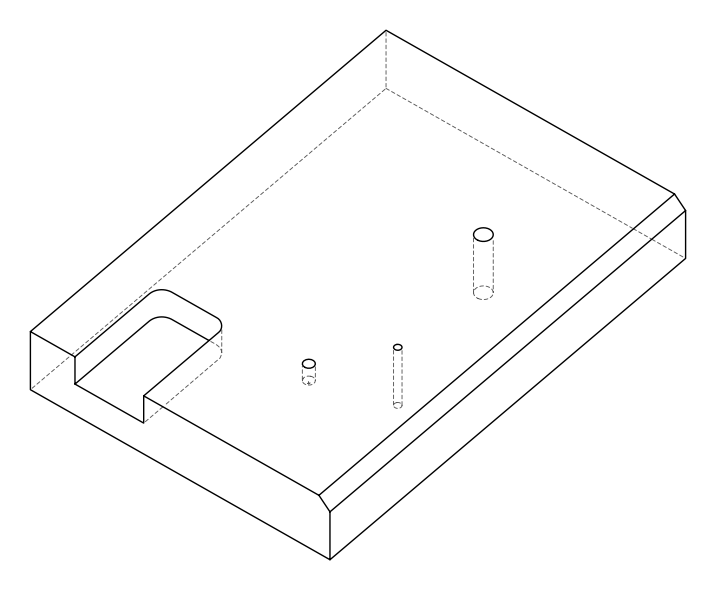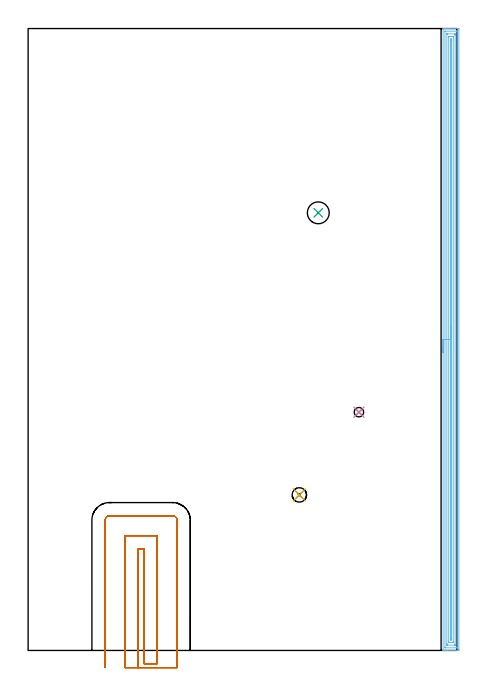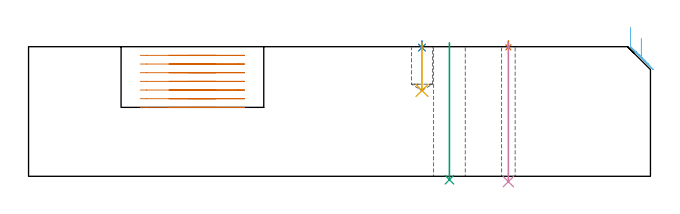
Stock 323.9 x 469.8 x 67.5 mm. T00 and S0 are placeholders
(PLAN: 7 operations, 5 tool changes, 30.7 min)
(1 SPOT_DRILL | STEP1HOLE_1 | NXT0321_9005460120000 | 0.03 min | 1 mm3)
(2 SPOT_DRILL_1 | STEP1POCKET | NXT0321_9005460120000 | 0.03 min | 1 mm3)
(3 INDEXABLE_INSERT_DRILL_THROUGH_HOLE_FROM_SOLID | STEP1HOLE | NXT0302_004 | 0.29 min | 14396 mm3)
(4 DRILL_THROUGH_HOLE_INTO_CENTER | STEP1HOLE_1 | NXT0301_042 | 0.29 min | 2642 mm3)
(5 DRILL_BLIND_HOLE_INTO_CENTER | STEP1POCKET | UGT0301_221 | 0.1 min | 1913 mm3)
(6 AREA_MILL | FG_CHAMFER_SURFACE | UGT0205_001 | 18.98 min | 33262 mm3)
(7 MILL_SLOT | SLOT_PARTIAL_RECTANGULAR | UGT0201_094 | Follow Part, ap 5, ae 75% | 10.98 min | 259886 mm3)
(TOOL NXT0321_9005460120000 | NC Spot Drill, 142deg, 12mm, Carbide, Uncoated | D12 PA142 FL30 Z2)
(TOOL NXT0302_004 | Index. Insert Drill 16.5mm [880-D1650L20-05] | D16.5 PA176 FL83 Z2)
(TOOL NXT0301_042 | Carbide Drill 7.1mm [860.1-0710-057A1-MM 2214] | D7.1 PA140 FL85 Z2)
(TOOL UGT0301_221 | Twist Drill 10.9 mm | D10.9 PA118 FL92 Z2)
(TOOL UGT0205_001 | Chamfer Mill 20 x 3 x 45 deg. | D20 FL50 Z2)
(TOOL UGT0201_094 | End mill 20 mm | D20 FL38 Z4)
(OP 1 SPOT_DRILL)
G17 G21 G94 G90
T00 M6
G54
G17 G0 G90 X249.9 Y180. S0 M3
G43 Z77.5 H0
G94 G81 G98 Z67.186 F250. R70.5
G80
M5
M2
(OP 2 SPOT_DRILL_1)
G17 G21 G94 G90
T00 M6
G54
G17 G0 G90 X204.9 Y117.5 S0 M3
G43 Z77.5 H0
G94 G81 G98 Z67.031 F250. R70.5
G80
M5
M2
(OP 3 INDEXABLE_INSERT_DRILL_THROUGH_HOLE_FROM_SOLID)
G17 G21 G94 G90
T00 M6
G54
G17 G0 G90 X219.2 Y330.6 S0 M3
G43 Z77.5 H1
G94 G81 G98 Z-1.788 F250. R69.5
G80
M5
M2
(OP 4 DRILL_THROUGH_HOLE_INTO_CENTER)
G17 G21 G94 G90
T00 M6
G54
G17 G0 G90 X249.9 Y180. S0 M3
G43 Z77.5 H1
G94 G73 G98 Z-2.792 F250. Q7.029 R69.5
G80
M5
M2
(OP 5 DRILL_BLIND_HOLE_INTO_CENTER)
G17 G21 G94 G90
T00 M6
G54
G17 G0 G90 X204.9 Y117.5 S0 M3
G43 Z77.5 H0
G94 G81 G98 Z44.7 F250. R69.5
G80
M5
M2
(OP 6 AREA_MILL)
G17 G21 G94 G90
T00 M6
G54
G17 G0 G90 X313.5 Y224.9 S1061 M3
G43 Z77.5 H0
G94 G1 Y224.938 Z76.628 F250.
Y225.052 Z75.763
Y225.241 Z74.912
Y225.503 Z74.08
Y225.837 Z73.274
Y226.24 Z72.5
Y226.708 Z71.764
Y227.24 Z71.072
Y227.829 Z70.429
Y228.472 Z69.84
Y229.164 Z69.308
Y229.9 Z68.84
Y230.674 Z68.437
Y231.48 Z68.103
Y232.312 Z67.841
Y233.163 Z67.652
Y234.028 Z67.538
Y234.9 Z67.5
Y469.618
X313.503 Y469.79 Z67.488
X313.56 Y469.793 Z67.432
X313.988 Y469.8 Z67.012
X314.263 Z66.737
X314.99 Z66.005
X316.246 Z64.751
X317.666 Z63.33
X324.802 Z56.196
X325.068 Y469.798 Z55.93
X325.392 Y469.79 Z55.606
X325.399 Y469.466 Z55.599
X325.4 Y0.924 Z55.6
X325.399 Y0.629 Z55.601
X325.394 Y0.036 Z55.604
X325.392 Y0.007 Z55.606
X324.802 Y0. Z56.196
X316.774 Z64.221
X315.354 Z65.642
X314.99 Z66.005
X313.988 Z67.012
X313.562 Z67.429
X313.511 Z67.48
X313.503 Y0.007 Z67.488
X313.5 Y0.182 Z67.5
Y234.9
X314.914 Z66.086
Y467.458
X314.921 Y467.782 Z66.079
X314.94 Y467.79 Z66.06
X314.99 Y467.792 Z66.01
X315.466 Y467.799 Z65.534
X323.494 Z57.506
X323.91 Y467.793 Z57.09
X323.968 Y467.79 Z57.032
X323.979 Y467.786 Z57.021
X323.982 Y467.712 Z57.018
X323.984 Y467.611 Z57.016
X323.986 Y467.458 Z57.014
Y467.382
Y2.342
X323.979 Y2.018 Z57.021
X323.96 Y2.01 Z57.04
X323.91 Y2.008 Z57.09
X323.434 Y2.001 Z57.566
X315.406 Z65.594
X314.99 Y2.007 Z66.01
X314.932 Y2.01 Z66.068
X314.921 Y2.014 Z66.079
X314.918 Y2.088 Z66.082
X314.916 Y2.189 Z66.084
X314.914 Y2.494 Z66.086
Y234.9
X316.328 Z64.672
X316.329 Y465.594 Z64.671
Y465.706
X316.332 Y465.761 Z64.668
X316.335 Y465.781 Z64.665
X316.364 Y465.79 Z64.636
X316.57 Y465.799 Z64.43
X322.126 Y465.8 Z58.874
X322.331 Y465.798 Z58.669
X322.468 Y465.794 Z58.532
X322.565 Y465.787 Z58.435
X322.567 Y465.742 Z58.433
X322.57 Y465.594 Z58.43
X322.571 Y465.147 Z58.429
X322.572 Y464.7 Z58.428
X322.571 Y4.206 Z58.429
Y4.094
X322.568 Y4.039 Z58.432
X322.565 Y4.019 Z58.435
X322.536 Y4.01 Z58.464
X322.33 Y4.001 Z58.67
X316.774 Y4. Z64.226
X316.569 Y4.002 Z64.431
X316.432 Y4.006 Z64.568
X316.335 Y4.013 Z64.665
X316.332 Y4.058 Z64.668
X316.33 Y4.206 Z64.67
X316.329 Y4.653 Z64.671
X316.328 Y5.1 Z64.672
Y234.9
X317.743 Z63.257
Y462.911
X317.744 Y463.727 Z63.256
X317.747 Y463.782 Z63.253
X317.749 Y463.789 Z63.251
X317.756 Y463.793 Z63.244
X317.783 Y463.797 Z63.217
X317.893 Y463.799 Z63.107
X318.115 Y463.8 Z62.885
X318.558 Z62.442
X320.342 Z60.658
X320.787 Y463.797 Z60.213
X321.007 Y463.794 Z59.993
X321.116 Y463.79 Z59.884
X321.151 Y463.778 Z59.849
X321.157 Y462.911 Z59.843
Y6.889
X321.156 Y6.073 Z59.844
X321.153 Y6.018 Z59.847
X321.151 Y6.011 Z59.849
X321.144 Y6.007 Z59.856
X321.117 Y6.003 Z59.883
X321.007 Y6.001 Z59.993
X320.785 Y6. Z60.215
X320.342 Z60.658
X318.558 Z62.442
X318.113 Y6.003 Z62.887
X317.893 Y6.006 Z63.107
X317.784 Y6.01 Z63.216
X317.749 Y6.022 Z63.251
X317.743 Y6.889 Z63.257
Y234.9
X319.157 Z61.843
Y461.123
X319.158 Y461.415 Z61.842
X319.162 Y461.71 Z61.838
X319.164 Y461.786 Z61.836
X319.198 Y461.79 Z61.802
X319.281 Y461.795 Z61.719
X319.45 Y461.798 Z61.55
X319.67 Y461.796 Z61.33
X319.729 Y461.79 Z61.271
X319.736 Y461.774 Z61.264
X319.739 Y461.728 Z61.261
X319.742 Y461.123 Z61.258
X319.743 Y460.829 Z61.257
Y8.677
X319.742 Y8.384 Z61.258
X319.738 Y8.089 Z61.262
X319.736 Y8.014 Z61.264
X319.702 Y8.01 Z61.298
X319.619 Y8.005 Z61.381
X319.45 Y8.002 Z61.55
X319.23 Y8.004 Z61.77
X319.171 Y8.01 Z61.829
X319.164 Y8.026 Z61.836
X319.161 Y8.072 Z61.839
X319.158 Y8.677 Z61.842
X319.157 Y8.971 Z61.843
Y234.9
Y235.772 Z61.881
Y236.636 Z61.995
Y237.488 Z62.184
Y238.32 Z62.446
Y239.126 Z62.78
Y239.9 Z63.183
Y240.636 Z63.652
Y241.328 Z64.183
Y241.971 Z64.772
Y242.56 Z65.415
Y243.091 Z66.107
Y243.56 Z66.843
Y243.963 Z67.617
Y244.297 Z68.423
Y244.559 Z69.255
Y244.748 Z70.107
Y244.862 Z70.972
Y244.9 Z71.843
G0 Z77.5
M5
M2
(OP 7 MILL_SLOT)
G17 G21 G94 G90
T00 M6
G54
G17 G0 G90 X83.2 Y-13. S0 M3
G43 Z77.5 H0
Z62.986
G94 G1 Y-10. F250.
Y76.7 F500.
X87.5
Y-10.
X97.5
Y86.7
X73.2
Y-10.
Y-13. F250.
X112.5
Y-10.
Y98.4 F500.
G3 X109.2 Y101.7 R3.3
G1 X61.5
G3 X58.2 Y98.4 R3.3
G1 Y-10.
Y-13. F250.
G0 X83.2 Z58.471
G1 Y-10.
Y76.7 F500.
X87.5
Y-10.
X97.5
Y86.7
X73.2
Y-10.
Y-13. F250.
X112.5
Y-10.
Y98.4 F500.
G3 X109.2 Y101.7 R3.3
G1 X61.5
G3 X58.2 Y98.4 R3.3
G1 Y-10.
Y-13. F250.
G0 X83.2 Z53.957
G1 Y-10.
Y76.7 F500.
X87.5
Y-10.
X97.5
Y86.7
X73.2
Y-10.
Y-13. F250.
X112.5
Y-10.
Y98.4 F500.
G3 X109.2 Y101.7 R3.3
G1 X61.5
G3 X58.2 Y98.4 R3.3
G1 Y-10.
Y-13. F250.
G0 X83.2 Z49.443
G1 Y-10.
Y76.7 F500.
X87.5
Y-10.
X97.5
Y86.7
X73.2
Y-10.
Y-13. F250.
X112.5
Y-10.
Y98.4 F500.
G3 X109.2 Y101.7 R3.3
G1 X61.5
G3 X58.2 Y98.4 R3.3
G1 Y-10.
Y-13. F250.
G0 X83.2 Z44.929
G1 Y-10.
Y76.7 F500.
X87.5
Y-10.
X97.5
Y86.7
X73.2
Y-10.
Y-13. F250.
X112.5
Y-10.
Y98.4 F500.
G3 X109.2 Y101.7 R3.3
G1 X61.5
G3 X58.2 Y98.4 R3.3
G1 Y-10.
Y-13. F250.
G0 X83.2 Z40.414
G1 Y-10.
Y76.7 F500.
X87.5
Y-10.
X97.5
Y86.7
X73.2
Y-10.
Y-13. F250.
X112.5
Y-10.
Y98.4 F500.
G3 X109.2 Y101.7 R3.3
G1 X61.5
G3 X58.2 Y98.4 R3.3
G1 Y-10.
Y-13. F250.
G0 X83.2 Z35.9
G1 Y-10.
Y76.7 F500.
X87.5
Y-10.
X97.5
Y86.7
X73.2
Y-10.
Y-13. F250.
X112.5
Y-10.
Y98.4 F500.
G3 X109.2 Y101.7 R3.3
G1 X61.5
G3 X58.2 Y98.4 R3.3
G1 Y-10.
Y-13. F250.
G0 Z77.5
M5
M2
